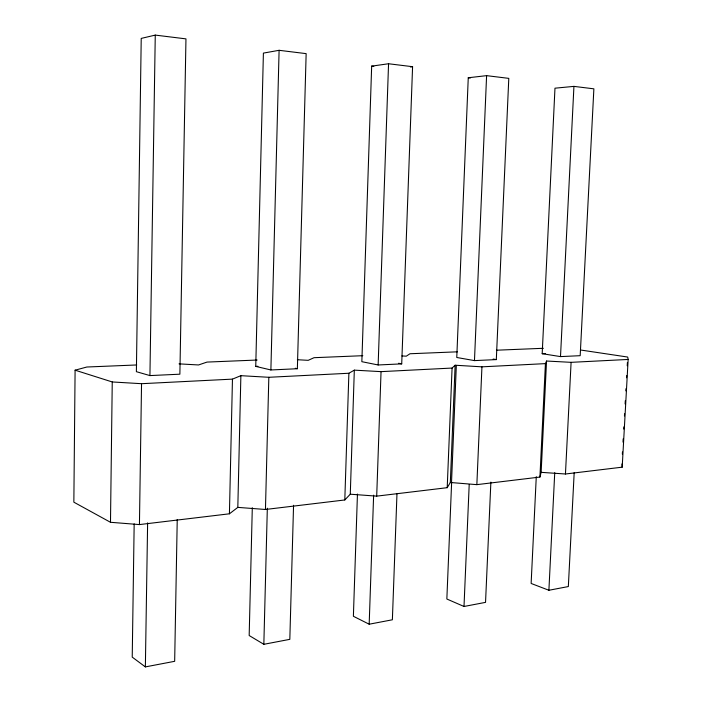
<?xml version="1.0" encoding="UTF-8"?>
<svg xmlns="http://www.w3.org/2000/svg" width="702" height="702" viewBox="0 0 702 702"><rect width="100%" height="100%" fill="white"/><g stroke="black" fill="none" stroke-linecap="round" stroke-linejoin="round"><path stroke-width="1.05" d="M136.741 364.961L86.837 367.014L75.096 370.182L73.85 502.176L110.486 522.288L139.435 524.587L229.422 513.803L237.82 507.379L265.453 509.476L344.805 499.964L350.28 494.208L354.326 370.147L381.046 371.639L452.079 368.059L455.133 365.224L481.941 366.839L545.428 363.627L546.542 361.03L571.095 362.337L628.15 359.45L622.191 467.172L565.452 473.999L541.137 472.341L539.926 477.062L476.851 484.643L450.333 482.493L455.133 365.224M110.486 522.288L112.25 381.958L75.096 370.182M134.17 523.885L132.23 657.125L145.367 666.9L174.666 661.31L177.237 519.524M139.435 524.587L141.541 383.696L232.459 379.124L240.874 375.675L268.831 377.29L348.885 373.253L354.326 370.147M145.367 666.9L147.622 522.876M149.93 375.588L155.265 35.1L185.96 38.873L179.879 374.192L149.93 375.588L136.381 371.683L141.225 38.408L155.265 35.1M229.422 513.803L232.459 379.124M237.82 507.379L240.874 375.675M252.299 507.721L249.175 635.529L263.838 644.304L289.821 639.346L293.559 505.264M255.747 366.391L263.399 53.106L279.098 50.307L306.151 53.633L297.367 368.725L270.884 369.963L255.747 366.391L257.932 366.295M265.453 509.476L268.831 377.29M263.838 644.304L267.33 508.213M270.884 369.963L279.098 50.307M344.805 499.964L348.885 373.253M357.45 494.05L353.387 616.277L369.173 624.21L392.374 619.787L396.981 493.541M371.665 66.137L361.846 361.688L378.141 364.97L401.719 363.873L412.583 66.699L388.557 63.75L371.665 66.137L373.824 66.4M369.173 624.21L373.631 495.156M378.141 364.97L388.557 63.75M350.28 494.208L376.702 496.138L381.046 371.639M376.702 496.138L447.209 487.688L452.079 368.059M451.5 482.862L456.326 365.444M451.623 482.634L446.849 599.017L464.004 606.475L485.538 602.369L490.873 482.107M468.26 77.755L456.765 357.485L474.473 360.609L496.314 359.591L508.792 78.37L486.6 75.649L468.26 77.755L470.358 78.01M464.004 606.475L469.199 484.52M474.473 360.609L486.6 75.649M476.851 484.643L481.941 366.839M536.275 476.667L531.133 583.459L548.894 590.268L568.339 586.556L574.183 472.692M542.19 353.694L554.975 88.189L573.929 86.381L593.874 88.829L580.185 355.686L560.503 356.598L542.19 353.694L545.454 353.554M539.926 477.062L545.428 363.627M541.137 472.341L546.542 361.03M548.894 590.268L554.738 472.665M560.503 356.598L573.929 86.381M565.452 473.999L571.095 362.337M622.341 454.133L622.463 451.956M623.007 442.137L623.183 438.864M623.727 429.045L623.85 426.869M624.455 415.961L624.569 413.776M625.113 403.957L625.298 400.684M625.842 390.865L625.956 388.689M626.561 377.781L626.684 375.596M627.228 365.777L627.404 362.504M447.209 487.688L450.333 482.493M410.442 66.988L412.583 66.699M257.125 360.029L207.011 362.083L198.534 364.961L179.036 363.864M362.829 355.695L314.048 357.695L308.204 360.328L297.358 359.731M457.467 351.816L409.986 353.755L406.282 356.177L401.93 355.94M496.463 350.21L543.418 348.289M112.25 381.958L141.541 383.696M580.721 350.026L627.711 357.055L628.15 359.45M493.155 359.055L496.314 359.591M398.622 363.267L401.719 363.873M295.305 368.26L297.367 368.725M621.946 463.943L622.191 467.172"/></g></svg>
